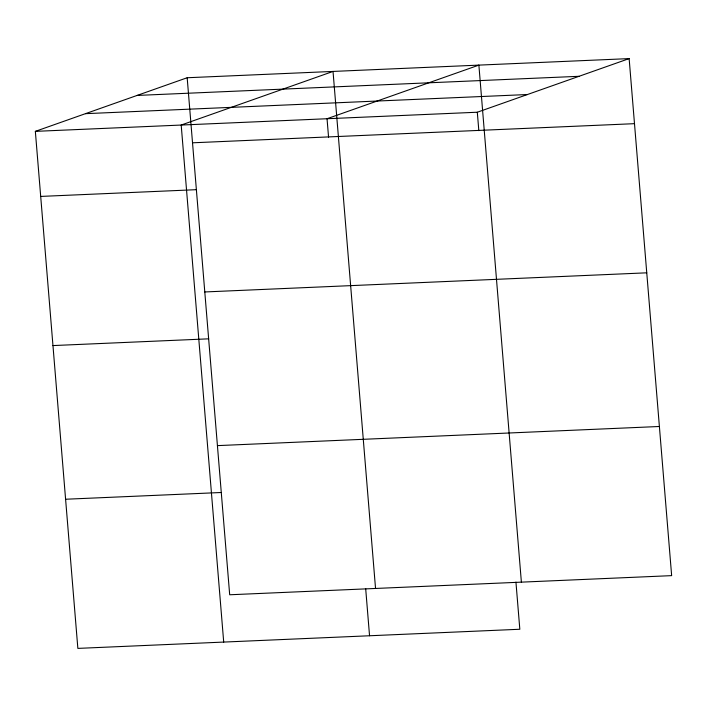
<?xml version="1.0" encoding="UTF-8"?>
<svg xmlns="http://www.w3.org/2000/svg" width="707" height="707" viewBox="0 0 707 707"><rect width="100%" height="100%" fill="white"/><g stroke="black" fill="none" stroke-linecap="round" stroke-linejoin="round"><path stroke-width="1.06" d="M515.942 582.1L519.822 629.257L77.858 648.39L35.35 131.361L187.178 77.743L629.142 58.61L671.65 575.639L229.687 594.773L187.178 77.743M35.35 131.361L477.313 112.227L629.142 58.61M137.078 95.436L579.042 76.303M85.459 113.668L527.413 94.535M192.534 142.805L634.488 123.672M40.697 196.422L196.413 189.679M204.791 291.956L646.755 272.822M52.963 345.573L208.68 338.83M217.429 445.622L659.384 426.489M65.592 499.239L221.309 492.496M521.386 582.144L478.878 65.115L327.041 118.732L328.561 137.167M477.313 112.227L478.825 130.662M375.541 588.463L333.032 71.434L181.195 125.042L223.704 642.071M365.678 588.604L369.549 635.761"/></g></svg>
